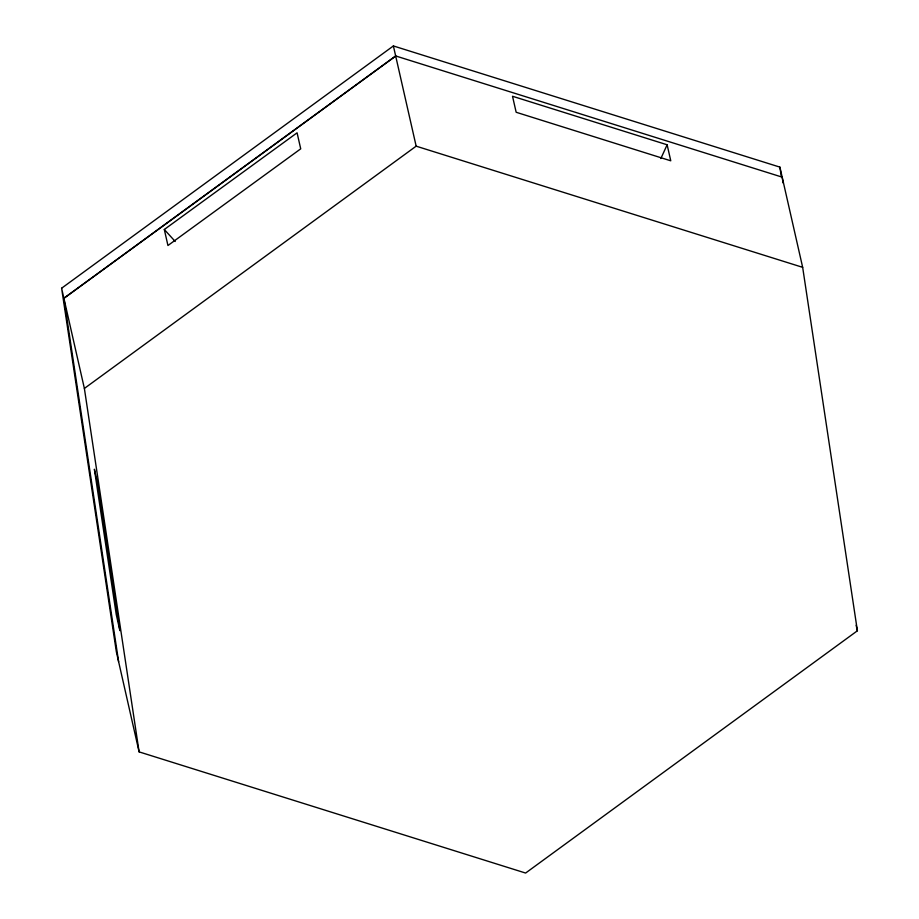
<?xml version="1.0" encoding="UTF-8"?>
<svg xmlns="http://www.w3.org/2000/svg" width="919" height="919" viewBox="0 0 919 919"><rect width="100%" height="100%" fill="white"/><g stroke="black" fill="none" stroke-linecap="round" stroke-linejoin="round"><path stroke-width="1.38" d="M660.853 158.528L667.137 144.788L512.515 96.254L516.156 112.267L670.767 160.802L667.137 144.788M61.607 288.221L393.389 45.95L779.898 167.12L802.666 267.337L857.393 630.779L525.611 873.05L139.102 751.88L116.334 651.663L61.607 288.221L84.376 388.438L139.102 751.88M63.905 298.353L395.687 56.082M84.376 388.438L416.158 146.167L802.666 267.337M164.306 229.497L297.078 132.818L300.72 148.832L167.947 245.511L164.306 229.497L175.23 241.479M856.14 625.242L857.393 630.779M393.389 45.95L416.158 146.167M783.057 182.915L782.172 177.137L395.664 55.956L63.882 298.227L118.631 661.795M779.898 167.12L781.184 175.644M98.023 485.266L94.381 469.253L116.265 614.627L119.907 630.652L98.023 485.266"/></g></svg>
